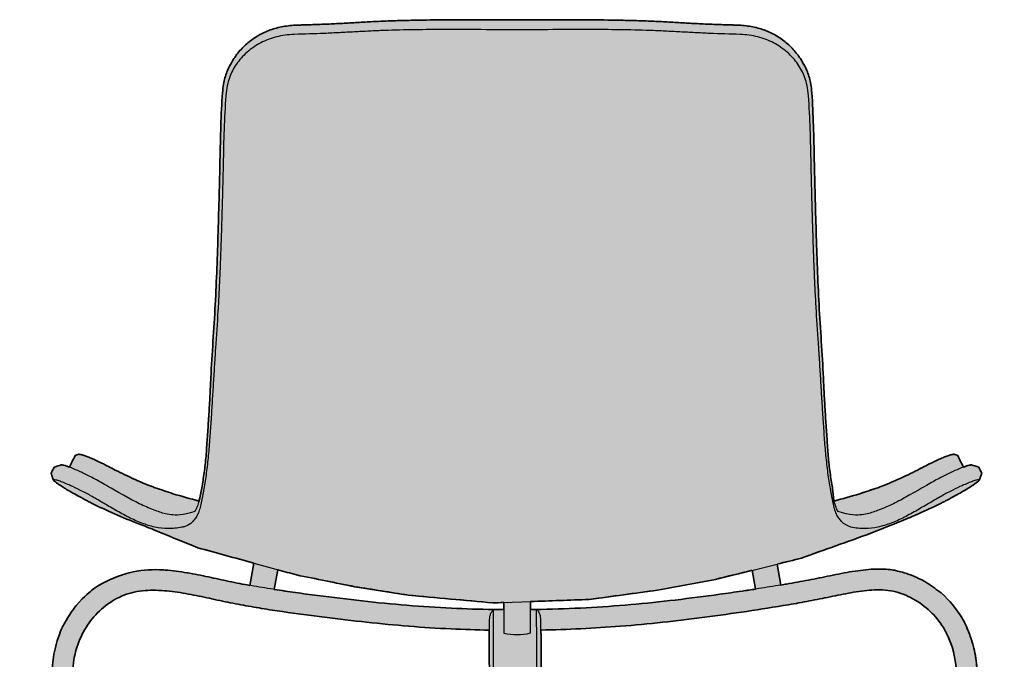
# Model space of a CAD drawing. Header units: millimetres. Extents: x 0 to 1796, y -1115 to 769.
# Drawn here: x 109 to 704, y -731 to -346 of the extents above; entities that cross this region are included whole.
import ezdxf

# ---------------------------------------------------------------- set-up
doc = ezdxf.new("R2010")
doc.units = ezdxf.units.MM
doc.layers.add('Blocks', color=7, linetype='Continuous')
doc.layers.add('Blocks$Fill', color=7, linetype='Continuous', true_color=0xffffff)
doc.layers.add('Blocks$Inner', color=7, linetype='Continuous', lineweight=25, true_color=0x007f00)
doc.layers.add('Blocks$Outline', color=7, linetype='Continuous', lineweight=35, true_color=0xff3f3f)

# ---------------------------------------------------------------- blocks, each defined once
blk = doc.blocks.new('PK8 Dining Chair Back')
at = {"layer": 'Blocks$Fill'}
h = blk.add_hatch(color=256, dxfattribs=at)
h.paths.add_polyline_path([(121.25, 9.6), (121.25, 0), (108.78, 0), (108.78, 9.6), (109.02, 9.6), (128.47, 381.44), (128.62, 383.08), (128.81, 384.71), (129.04, 386.35), (129.31, 387.98), (129.62, 389.62), (129.98, 391.25), (130.38, 392.88), (130.82, 394.51), (131.94, 398.17), (132.52, 399.87), (133.04, 401.28), (133.28, 401.89), (133.51, 402.43), (133.73, 402.93), (133.93, 403.37), (134.13, 403.77), (134.32, 404.14), (136.54, 408.16), (137.66, 410.08), (138.72, 411.77), (139.71, 413.23), (140.6, 414.48), (141.37, 415.5), (142.84, 417.31), (144.68, 419.37), (146.32, 421.12), (147.78, 422.6), (149.07, 423.82), (150.2, 424.84), (151.2, 425.68), (152.07, 426.37), (154.22, 427.98), (155.38, 428.81), (157.82, 430.18), (160.25, 431.45), (161.46, 432.04), (162.66, 432.6), (163.86, 433.13), (165.06, 433.64), (166.25, 434.12), (167.44, 434.58), (168.63, 435.01), (169.81, 435.41), (170.99, 435.79), (172.16, 436.14), (173.33, 436.47), (174.5, 436.78), (175.66, 437.06), (176.82, 437.32), (177.98, 437.55), (179.13, 437.77), (180.27, 437.96), (181.42, 438.13), (182.56, 438.27), (183.69, 438.4), (184.82, 438.5), (185.95, 438.59), (188.19, 438.7), (190.42, 438.73), (192.62, 438.69), (196.05, 438.48), (199.4, 438.18), (202.72, 437.8), (206.02, 437.34), (209.3, 436.82), (215.74, 435.65), (240.93, 430.38), (246.88, 429.27), (249.24, 442.62), (215.68, 451.88), (172.89, 469.11), (165.61, 472.19), (158.74, 475.33), (150.31, 479.46), (143.66, 482.96), (139.64, 485.22), (136.35, 487.16), (133.8, 488.77), (132.73, 489.48), (130.83, 490.8), (130.12, 491.33), (129.82, 491.56), (129.57, 491.77), (129.43, 491.9), (129.3, 492.01), (129.25, 492.06), (129.2, 492.12), (129.15, 492.17), (129.11, 492.21), (129.07, 492.26), (129.05, 492.28), (129.03, 492.3), (129.02, 492.32), (129, 492.34), (128.99, 492.36), (128.98, 492.38), (128.97, 492.4), (128.96, 492.41), (128.95, 492.42), (128.95, 492.43), (128.94, 492.44), (128.94, 492.45), (128.94, 492.45), (128.93, 492.46), (128.93, 492.47), (128.93, 492.48), (128.92, 492.48), (128.92, 492.49), (128.92, 492.5), (128.92, 492.51), (127.56, 496.57), (129.37, 500.17), (129.37, 500.18), (129.37, 500.18), (129.38, 500.18), (129.38, 500.19), (129.38, 500.19), (129.39, 500.2), (129.39, 500.2), (129.39, 500.2), (129.39, 500.21), (129.4, 500.21), (129.4, 500.21), (129.4, 500.21), (129.41, 500.22), (129.41, 500.22), (129.42, 500.22), (129.42, 500.23), (129.42, 500.23), (129.43, 500.23), (129.43, 500.24), (129.44, 500.24), (129.45, 500.25), (129.46, 500.25), (129.47, 500.26), (129.48, 500.26), (129.48, 500.26), (129.49, 500.27), (129.5, 500.27), (129.51, 500.27), (129.52, 500.27), (129.53, 500.28), (129.53, 500.28), (129.54, 500.28), (129.55, 500.28), (129.56, 500.28), (129.57, 500.29), (129.57, 500.29), (129.58, 500.29), (129.59, 500.29), (129.59, 500.29), (129.6, 500.29), (129.61, 500.29), (133.64, 501.61), (133.68, 501.61), (133.73, 501.61), (133.83, 501.61), (133.94, 501.6), (134.05, 501.59), (134.17, 501.58), (134.3, 501.56), (134.43, 501.54), (134.57, 501.51), (134.87, 501.45), (135.2, 501.37), (135.55, 501.27), (135.93, 501.16), (136.51, 500.98), (137.14, 500.76), (138.54, 500.25), (142.01, 507.18), (144.22, 507.93), (144.24, 507.93), (144.26, 507.93), (144.29, 507.94), (144.31, 507.94), (144.34, 507.94), (144.37, 507.94), (144.43, 507.94), (144.49, 507.93), (144.55, 507.93), (144.68, 507.92), (144.83, 507.9), (144.97, 507.88), (145.28, 507.83), (145.44, 507.8), (145.61, 507.76), (145.8, 507.72), (145.99, 507.67), (146.42, 507.55), (146.89, 507.4), (147.93, 507.05), (149.07, 506.63), (150.32, 506.14), (151.68, 505.58), (154.72, 504.25), (158.03, 502.7), (166.14, 498.49), (171.82, 495.65), (184.45, 489.96), (185.37, 489.61), (190.06, 487.89), (200.77, 484.27), (216.37, 479.83), (216.72, 481.27), (217.06, 482.77), (217.87, 486.83), (218.63, 491.17), (219.34, 495.78), (219.96, 500.62), (220.49, 505.64), (222.35, 532.12), (227.87, 641.68), (229.9, 715.14), (230.48, 724.99), (230.76, 727.68), (230.91, 728.87), (231.08, 729.98), (231.27, 731.02), (231.48, 732.02), (231.7, 732.97), (231.95, 733.9), (232.21, 734.82), (232.5, 735.73), (232.81, 736.64), (233.14, 737.53), (233.5, 738.41), (233.87, 739.28), (234.27, 740.13), (234.69, 740.98), (235.22, 741.97), (235.51, 742.48), (235.82, 743.01), (236.52, 744.14), (238.27, 746.77), (238.73, 747.43), (239.21, 748.08), (239.79, 748.82), (240.38, 749.56), (241, 750.28), (241.63, 750.98), (242.28, 751.68), (242.95, 752.36), (243.64, 753.03), (244.34, 753.69), (245.06, 754.33), (245.79, 754.96), (246.54, 755.57), (247.31, 756.17), (248.09, 756.75), (248.87, 757.32), (249.68, 757.87), (250.49, 758.4), (251.31, 758.91), (252.14, 759.4), (252.98, 759.87), (253.84, 760.32), (254.7, 760.76), (255.57, 761.17), (256.45, 761.57), (257.35, 761.95), (258.25, 762.3), (259.17, 762.65), (260.1, 762.97), (261.04, 763.27), (262, 763.56), (262.97, 763.82), (263.95, 764.07), (264.94, 764.3), (265.94, 764.51), (266.94, 764.71), (267.96, 764.88), (268.97, 765.03), (270, 765.16), (271.02, 765.28), (272.06, 765.37), (273.11, 765.45), (275.42, 765.56), (336.84, 768.28), (383.24, 768.72), (406.06, 768.65), (431.66, 768.72), (450.33, 768.71), (478.07, 768.28), (539.48, 765.56), (541.8, 765.45), (542.84, 765.37), (543.88, 765.28), (544.91, 765.16), (545.93, 765.03), (546.95, 764.88), (547.96, 764.71), (548.97, 764.51), (549.97, 764.3), (550.96, 764.07), (551.94, 763.82), (552.91, 763.56), (553.86, 763.27), (554.8, 762.97), (555.73, 762.65), (556.65, 762.3), (557.56, 761.95), (558.45, 761.57), (559.33, 761.17), (560.21, 760.76), (561.07, 760.32), (561.92, 759.87), (562.76, 759.4), (563.6, 758.91), (564.42, 758.4), (565.23, 757.87), (566.03, 757.32), (566.82, 756.75), (567.6, 756.17), (568.36, 755.57), (569.11, 754.96), (569.85, 754.33), (570.57, 753.69), (571.27, 753.03), (571.96, 752.36), (572.63, 751.68), (573.28, 750.98), (573.91, 750.28), (574.52, 749.56), (575.12, 748.82), (575.69, 748.08), (576.17, 747.43), (576.64, 746.77), (577.09, 746.1), (578.38, 744.14), (579.09, 743.01), (579.4, 742.48), (579.69, 741.97), (580.22, 740.98), (580.63, 740.13), (581.03, 739.28), (581.41, 738.41), (581.76, 737.53), (582.09, 736.64), (582.4, 735.73), (582.69, 734.82), (582.96, 733.9), (583.2, 732.97), (583.43, 732.02), (583.63, 731.02), (583.82, 729.98), (583.99, 728.87), (584.15, 727.68), (584.42, 724.99), (585.01, 715.14), (588.78, 597.75), (594, 510.81), (594.41, 505.64), (594.94, 500.62), (595.57, 495.78), (596.94, 486.96), (597.04, 486.03), (597.29, 483.41), (597.5, 481.68), (597.73, 480.15), (597.77, 479.86), (613.27, 484.27), (623.98, 487.89), (628.68, 489.61), (629.6, 489.96), (642.22, 495.65), (647.9, 498.49), (656.01, 502.7), (659.33, 504.25), (662.36, 505.58), (663.72, 506.14), (664.97, 506.63), (666.11, 507.05), (667.15, 507.4), (667.62, 507.55), (668.05, 507.67), (668.25, 507.72), (668.43, 507.76), (668.6, 507.8), (668.77, 507.83), (669.07, 507.88), (669.22, 507.9), (669.36, 507.92), (669.49, 507.93), (669.56, 507.93), (669.62, 507.94), (669.67, 507.94), (669.7, 507.94), (669.73, 507.94), (669.75, 507.94), (669.78, 507.93), (669.8, 507.93), (669.83, 507.93), (672.04, 507.18), (675.5, 500.25), (676.91, 500.76), (677.54, 500.98), (678.12, 501.16), (678.5, 501.27), (678.85, 501.37), (679.17, 501.45), (679.47, 501.51), (679.61, 501.54), (679.74, 501.56), (679.87, 501.58), (679.99, 501.59), (680.1, 501.6), (680.21, 501.61), (680.31, 501.61), (680.36, 501.61), (680.41, 501.61), (684.44, 500.29), (684.44, 500.29), (684.45, 500.29), (684.46, 500.29), (684.46, 500.29), (684.47, 500.29), (684.48, 500.29), (684.48, 500.28), (684.49, 500.28), (684.5, 500.28), (684.51, 500.28), (684.52, 500.28), (684.53, 500.27), (684.53, 500.27), (684.54, 500.27), (684.55, 500.27), (684.56, 500.26), (684.57, 500.26), (684.58, 500.26), (684.58, 500.25), (684.59, 500.25), (684.6, 500.24), (684.61, 500.24), (684.62, 500.23), (684.62, 500.23), (684.62, 500.23), (684.63, 500.22), (684.63, 500.22), (684.63, 500.22), (684.64, 500.21), (684.64, 500.21), (684.64, 500.21), (684.65, 500.21), (684.65, 500.2), (684.65, 500.2), (684.66, 500.2), (684.66, 500.19), (684.66, 500.19), (684.67, 500.18), (684.67, 500.18), (684.67, 500.18), (684.67, 500.17), (686.48, 496.57), (686.32, 496.07), (685.12, 492.51), (685.12, 492.5), (685.12, 492.49), (685.12, 492.48), (685.12, 492.48), (685.11, 492.47), (685.11, 492.46), (685.11, 492.45), (685.1, 492.45), (685.1, 492.44), (685.1, 492.43), (685.09, 492.42), (685.09, 492.41), (685.08, 492.4), (685.07, 492.38), (685.05, 492.36), (685.04, 492.34), (685.03, 492.32), (685.01, 492.3), (684.99, 492.28), (684.98, 492.26), (684.94, 492.21), (684.89, 492.17), (684.85, 492.12), (684.79, 492.06), (684.74, 492.01), (684.61, 491.9), (684.47, 491.77), (684.22, 491.56), (683.92, 491.33), (683.22, 490.8), (681.31, 489.48), (680.24, 488.77), (677.69, 487.16), (674.4, 485.22), (670.38, 482.96), (663.73, 479.46), (655.3, 475.33), (648.43, 472.19), (619.51, 460.38), (578.16, 445.63), (563.69, 442.05), (565.86, 429.48), (588.91, 433.72), (602.15, 436.41), (608.75, 437.58), (611.97, 438.06), (615.17, 438.46), (618.41, 438.78), (620.05, 438.9), (621.7, 438.99), (623.53, 439.04), (625.39, 439.04), (627.34, 439.01), (628.98, 438.94), (630.36, 438.85), (631.52, 438.74), (632.03, 438.68), (632.5, 438.61), (632.93, 438.54), (633.34, 438.47), (634.07, 438.32), (634.73, 438.17), (636.97, 437.63), (638.93, 437.1), (640.69, 436.58), (642.33, 436.03), (642.82, 435.89), (643.3, 435.74), (643.77, 435.58), (644.25, 435.4), (645.16, 435.04), (646.02, 434.66), (648.53, 433.45), (649.03, 433.24), (649.52, 433.02), (650.5, 432.55), (651.45, 432.05), (652.38, 431.54), (653.28, 431), (654.15, 430.46), (654.98, 429.93), (655.76, 429.4), (657.16, 428.41), (658.32, 427.54), (659.71, 426.45), (660.3, 426.04), (660.89, 425.61), (661.46, 425.18), (662.02, 424.73), (662.56, 424.28), (663.09, 423.83), (664.11, 422.91), (665.07, 421.98), (665.96, 421.06), (666.8, 420.17), (667.57, 419.3), (668.27, 418.47), (668.9, 417.7), (671.04, 414.83), (673.29, 411.73), (674.08, 410.56), (674.7, 409.59), (675.18, 408.8), (675.38, 408.45), (675.55, 408.13), (675.84, 407.55), (677.23, 404.58), (678.16, 402.47), (678.94, 400.57), (679.62, 398.78), (680.81, 395.09), (681.13, 394.02), (681.37, 393.17), (681.75, 391.67), (682.09, 390.15), (682.41, 388.63), (682.69, 387.1), (682.93, 385.56), (683.14, 384.01), (683.32, 382.46), (683.47, 380.91), (703.31, 9.6), (703.56, 9.6), (703.56, 0), (691.09, 0), (691.09, 9.6), (690.84, 9.6), (686.95, 83.67), (671.06, 379.91), (670.91, 381.49), (670.72, 383.07), (670.48, 384.64), (670.2, 386.21), (669.88, 387.77), (669.52, 389.32), (669.11, 390.86), (668.65, 392.39), (668.15, 393.9), (667.61, 395.4), (667.03, 396.87), (666.39, 398.33), (665.72, 399.77), (665, 401.18), (664.23, 402.57), (663.42, 403.94), (662.56, 405.28), (661.66, 406.59), (660.72, 407.87), (659.73, 409.12), (658.7, 410.33), (657.64, 411.52), (656.54, 412.66), (655.4, 413.78), (654.22, 414.85), (653.01, 415.89), (651.77, 416.88), (650.5, 417.84), (649.2, 418.76), (647.86, 419.63), (646.5, 420.46), (645.12, 421.24), (643.71, 421.98), (642.27, 422.67), (640.81, 423.31), (639.34, 423.91), (638.59, 424.18), (637.84, 424.45), (637.08, 424.7), (636.32, 424.93), (635.55, 425.15), (634.78, 425.36), (634.01, 425.55), (633.23, 425.72), (632.45, 425.88), (631.67, 426.03), (630.88, 426.16), (630.09, 426.27), (629.3, 426.36), (628.51, 426.45), (627.72, 426.51), (626.92, 426.56), (626.13, 426.6), (625.33, 426.62), (623.74, 426.62), (622.15, 426.58), (620.56, 426.49), (618.97, 426.37), (617.39, 426.22), (614.23, 425.83), (611.08, 425.37), (607.94, 424.85), (570.45, 417.66), (545.32, 413.69), (520.12, 410.18), (494.86, 407.12), (469.52, 404.74), (445.67, 403.23), (421.78, 402.43), (422.56, 0), (419.98, 0), (391.48, 0), (391.48, 9.6), (390.7, 402.42), (367.8, 403.14), (342.41, 404.76), (317.08, 407.18), (291.8, 410.14), (266.58, 413.51), (254.02, 415.44), (241.46, 417.63), (209.94, 424.09), (206.73, 424.65), (203.51, 425.15), (200.27, 425.58), (197.03, 425.93), (193.77, 426.18), (192.15, 426.27), (190.52, 426.32), (188.89, 426.34), (187.26, 426.32), (185.63, 426.27), (184, 426.17), (182.38, 426.03), (180.76, 425.83), (179.95, 425.71), (179.15, 425.58), (178.35, 425.43), (177.55, 425.27), (176.75, 425.09), (175.96, 424.9), (175.18, 424.69), (174.4, 424.46), (173.62, 424.22), (172.85, 423.96), (172.09, 423.69), (171.33, 423.4), (170.58, 423.09), (169.84, 422.77), (169.1, 422.44), (168.37, 422.09), (167.65, 421.72), (166.94, 421.34), (165.54, 420.55), (164.17, 419.72), (162.83, 418.84), (161.52, 417.92), (160.25, 416.96), (159, 415.96), (157.8, 414.92), (156.63, 413.84), (155.49, 412.73), (154.39, 411.59), (153.32, 410.41), (152.3, 409.2), (151.31, 407.96), (150.36, 406.69), (149.45, 405.39), (148.58, 404.06), (147.76, 402.7), (146.98, 401.32), (146.24, 399.9), (145.54, 398.43), (144.87, 396.91), (144.23, 395.33), (143.62, 393.68), (143.04, 391.95), (142.48, 390.12), (142.22, 389.22), (141.97, 388.25), (141.85, 387.72), (141.73, 387.16), (141.61, 386.57), (141.5, 385.92), (141.29, 384.48), (141.09, 382.79), (140.92, 380.81), (121.5, 9.6)], flags=0)
h.paths.add_polyline_path([(419.19, 414.81), (421.92, 414.86), (448.82, 415.83), (475.68, 417.71), (502.44, 420.48), (550.61, 427.04), (548.65, 438.33), (526.49, 432.85), (491.77, 426.4), (450.78, 420.81), (415.39, 419.56), (415.39, 414.82), (419.17, 414.83)], flags=0)
h.paths.add_polyline_path([(399.51, 419), (392.93, 418.77), (341.92, 423.41), (310.01, 428.49), (274.92, 435.54), (263.64, 438.65), (261.46, 426.84), (287.64, 423.2), (314.41, 419.97), (341.23, 417.33), (354.64, 416.33), (368.06, 415.57), (393.24, 414.78), (399.51, 414.8)], flags=0)
at = {"layer": 'Blocks$Inner'}
for p, q in [((133.64, 501.61), (129.61, 500.29)), ((684.44, 500.29), (680.41, 501.61)), ((399.51, 419), (399.51, 400.66)), ((415.39, 400.69), (415.39, 419.56)), ((393.24, 414.78), (399.51, 414.8))]:
    blk.add_line(p, q, dxfattribs=at)
for points in [[(144.22, 507.93), (142.01, 507.18), (138.54, 500.25)], [(669.83, 507.93), (672.04, 507.18), (675.5, 500.25)], [(129.37, 500.17), (127.56, 496.57), (127.73, 496.07), (127.86, 495.67), (128, 495.27), (128.93, 492.48)], [(216.37, 479.83), (200.77, 484.27), (190.06, 487.89), (187.57, 488.79), (185.37, 489.61), (184.45, 489.96), (171.82, 495.65), (166.14, 498.49), (158.03, 502.7)], [(597.67, 479.83), (613.27, 484.27), (623.98, 487.89), (626.47, 488.79), (628.68, 489.61), (629.6, 489.96), (642.22, 495.65), (647.9, 498.49), (656.01, 502.7)], [(685.12, 492.48), (686.05, 495.27), (686.18, 495.67), (686.32, 496.07), (686.48, 496.57), (684.67, 500.17)], [(215.68, 451.88), (274.92, 435.54), (310.01, 428.49), (341.92, 423.41), (392.93, 418.77), (450.78, 420.81), (491.77, 426.4), (526.49, 432.85), (578.16, 445.63), (619.51, 460.38)], [(249.24, 442.62), (246.88, 429.27)], [(565.86, 429.48), (563.69, 442.05)], [(261.46, 426.84), (263.64, 438.65)], [(548.65, 438.33), (550.61, 427.04)], [(419.17, 414.83), (415.39, 414.82)], [(390.68, 408.61), (390.73, 391.44), (390.74, 388.1), (390.75, 382.58), (390.77, 374.99), (390.79, 365.53), (390.81, 354.18), (391.48, 9.6), (391.48, 0), (422.56, 0), (422.56, 9.6), (421.89, 354.16), (421.87, 365.52), (421.85, 374.99), (421.83, 382.6), (421.82, 388.14), (421.81, 391.5), (421.76, 408.63)]]:
    blk.add_lwpolyline(points, dxfattribs=at)
blk.add_arc((407.4, 433.89), 34.15, 256.63922, 283.54382, dxfattribs=at)
for points, knots in [([(383.24, 768.72), (376.99, 768.74), (364.57, 768.74), (349.1, 768.59), (336.83, 768.3), (327.68, 767.98), (318.45, 767.55), (309.29, 766.98), (301.72, 766.56), (295.7, 766.27), (291.31, 766.08), (287, 765.92), (283.35, 765.8), (280.5, 765.71), (278.03, 765.64), (275.37, 765.57), (273.8, 765.5), (273.11, 765.45)], [8.539063, 8.539063, 8.539063, 8.539063, 8.705729, 8.872396, 8.955729, 9.039063, 9.122396, 9.205729, 9.289063, 9.330729, 9.372396, 9.414063, 9.455729, 9.476563, 9.497396, 9.518229, 9.539063, 9.539063, 9.539063, 9.539063]), ([(407.45, 768.65), (406.99, 768.65), (398.92, 768.66), (390.84, 768.69), (383.24, 768.72)], [8.4064569, 8.4064569, 8.4064569, 8.4064569, 8.4140626, 8.5390626, 8.5390626, 8.5390626, 8.5390626]), ([(431.66, 768.72), (424.07, 768.69), (415.99, 768.66), (407.92, 768.65), (407.45, 768.65)], [8.2738511, 8.2738511, 8.2738511, 8.2738511, 8.3988511, 8.4064569, 8.4064569, 8.4064569, 8.4064569]), ([(541.8, 765.45), (541.1, 765.5), (539.53, 765.57), (536.88, 765.64), (534.4, 765.71), (531.56, 765.8), (527.91, 765.92), (523.59, 766.08), (519.2, 766.27), (513.19, 766.56), (505.61, 766.98), (496.46, 767.55), (487.23, 767.98), (478.08, 768.3), (465.81, 768.59), (450.34, 768.74), (437.91, 768.74), (431.66, 768.72)], [7.273851, 7.273851, 7.273851, 7.273851, 7.294684, 7.315518, 7.336351, 7.357184, 7.398851, 7.440518, 7.482184, 7.523851, 7.607184, 7.690518, 7.773851, 7.857184, 7.940518, 8.107184, 8.273851, 8.273851, 8.273851, 8.273851]), ([(273.11, 765.45), (271.7, 765.36), (268.96, 765.08), (264.91, 764.35), (261.01, 763.32), (256.09, 761.55), (250.38, 758.6), (244.16, 753.83), (239.97, 749.26), (237.95, 746.33), (237.38, 745.43)], [9.5390626, 9.5390626, 9.5390626, 9.5390626, 9.6015626, 9.6640626, 9.7265626, 9.7890626, 9.9140626, 10.0390626, 10.1640626, 10.2182267, 10.2182267, 10.2182267, 10.2182267]), ([(382.85, 762.85), (370.49, 762.91), (352.05, 762.94), (330.74, 762.49), (318.69, 761.93), (309.68, 761.47), (300.7, 761.01), (288.72, 760.41), (279.66, 760.14), (273.6, 759.99)], [35.526507, 35.526507, 35.526507, 35.526507, 35.859841, 36.026507, 36.109841, 36.193174, 36.276507, 36.359841, 36.526507, 36.526507, 36.526507, 36.526507]), ([(541.3, 759.99), (535.25, 760.14), (526.19, 760.41), (514.2, 761.01), (505.22, 761.47), (496.21, 761.93), (484.16, 762.49), (462.85, 762.94), (444.42, 762.91), (432.05, 762.85)], [34.255533, 34.255533, 34.255533, 34.255533, 34.4222, 34.505533, 34.588867, 34.6722, 34.755533, 34.9222, 35.255533, 35.255533, 35.255533, 35.255533]), ([(577.53, 745.43), (576.95, 746.33), (574.93, 749.26), (570.74, 753.83), (564.52, 758.6), (558.81, 761.55), (553.9, 763.32), (549.99, 764.35), (545.94, 765.08), (543.2, 765.36), (541.8, 765.45)], [6.594687, 6.594687, 6.594687, 6.594687, 6.6488511, 6.7738511, 6.8988511, 7.0238511, 7.0863511, 7.1488511, 7.2113511, 7.2738511, 7.2738511, 7.2738511, 7.2738511]), ([(273.6, 759.99), (269.79, 759.82), (264.42, 759.06), (257.93, 757.01), (253.43, 755.01), (249.18, 752.44), (245.21, 749.33), (241.67, 745.86), (238.72, 742.16), (236.39, 738.24), (233.95, 732.56), (232.91, 727.79), (232.47, 723.15)], [36.526507, 36.526507, 36.526507, 36.526507, 36.693174, 36.776507, 36.859841, 36.943174, 37.026507, 37.109841, 37.193174, 37.276507, 37.359841, 37.526507, 37.526507, 37.526507, 37.526507]), ([(582.44, 723.15), (581.99, 727.79), (580.96, 732.56), (578.51, 738.24), (576.18, 742.16), (573.24, 745.86), (569.7, 749.33), (565.72, 752.44), (561.48, 755.01), (556.98, 757.01), (550.49, 759.06), (545.11, 759.82), (541.3, 759.99)], [33.255533, 33.255533, 33.255533, 33.255533, 33.4222, 33.505533, 33.588867, 33.6722, 33.755533, 33.838867, 33.9222, 34.005533, 34.088867, 34.255533, 34.255533, 34.255533, 34.255533]), ([(237.38, 745.43), (236.12, 743.58), (234.09, 740.15), (231.71, 734), (230.82, 728.88), (230.48, 724.99)], [10.2182267, 10.2182267, 10.2182267, 10.2182267, 10.2922412, 10.4172412, 10.5422412, 10.5422412, 10.5422412, 10.5422412]), ([(584.42, 724.99), (584.09, 728.88), (583.2, 734), (580.81, 740.15), (578.78, 743.58), (577.53, 745.43)], [6.2706725, 6.2706725, 6.2706725, 6.2706725, 6.3956725, 6.5206725, 6.594687, 6.594687, 6.594687, 6.594687]), ([(232.47, 723.15), (232.03, 716.38), (231.3, 703.06), (230.99, 685.63), (230.65, 671.54), (230.39, 660.76), (230.08, 649.87), (229.73, 638.74), (229.36, 627.59), (228.92, 616.41), (228.39, 605.18), (227.59, 590.23), (226.48, 575.3), (225.69, 562.35), (225.24, 555.01), (224.9, 549.46), (224.56, 543.94), (224.24, 538.49), (223.9, 533.04), (223.53, 527.52), (223.16, 522.02), (222.65, 514.81), (221.9, 505.83), (220.85, 497.08), (219.91, 490.64), (219.25, 486.89), (218.72, 484.01), (218.2, 481.17), (217.54, 477.82), (216.76, 474.87), (216.02, 472.81), (215.39, 471.45), (214.69, 470.23), (213.7, 468.76), (211.78, 466.59), (209.83, 465.35), (208.4, 464.76)], [37.526507, 37.526507, 37.526507, 37.526507, 37.60343, 37.680353, 37.718815, 37.757277, 37.795738, 37.8342, 37.872661, 37.911123, 37.949584, 37.988046, 38.064969, 38.10343, 38.122661, 38.141892, 38.161123, 38.180353, 38.199584, 38.218815, 38.238046, 38.257277, 38.295738, 38.3342, 38.35343, 38.372661, 38.382277, 38.391892, 38.411123, 38.430353, 38.439969, 38.449584, 38.4592, 38.468815, 38.488046, 38.526507, 38.526507, 38.526507, 38.526507]), ([(230.48, 724.99), (230.02, 718.47), (229.4, 705.26), (229, 684.65), (228.52, 663.37), (227.89, 641.74), (227.16, 619.73), (226.21, 597.74), (224.76, 575.77), (223.65, 557.49), (222.99, 542.94), (222.36, 532.1), (221.75, 523.15), (221.25, 516.06), (220.92, 510.8), (220.51, 505.62), (219.8, 498.91), (218.9, 492.57), (217.88, 486.79), (217.06, 482.71), (216.22, 479.02), (215.47, 476.89), (215.05, 475.93)], [10.5422412, 10.5422412, 10.5422412, 10.5422412, 10.6191643, 10.6960874, 10.7730105, 10.8499335, 10.9268566, 11.0037797, 11.0807028, 11.1576258, 11.1960874, 11.2345489, 11.2730105, 11.2922412, 11.311472, 11.3307028, 11.3499335, 11.3883951, 11.4076258, 11.4268566, 11.4460874, 11.4653182, 11.4653182, 11.4653182, 11.4653182]), ([(607.87, 464.17), (605.07, 465.35), (603.12, 466.59), (601.21, 468.76), (600.21, 470.23), (599.52, 471.45), (598.88, 472.81), (598.15, 474.87), (597.37, 477.82), (596.7, 481.17), (596.18, 484.01), (595.65, 486.89), (595, 490.64), (594.05, 497.08), (593.01, 505.83), (592.25, 514.81), (591.75, 522.02), (591.37, 527.52), (591, 533.04), (590.67, 538.49), (590.34, 543.94), (590.01, 549.46), (589.66, 555.01), (589.22, 562.35), (588.43, 575.3), (587.32, 590.23), (586.52, 605.18), (585.98, 616.41), (585.55, 627.59), (585.18, 638.74), (584.82, 649.87), (584.51, 660.76), (584.26, 671.54), (583.92, 685.63), (583.6, 703.06), (582.87, 716.38), (582.44, 723.15)], [32.255533, 32.255533, 32.255533, 32.255533, 32.293995, 32.313226, 32.322841, 32.332456, 32.342072, 32.351687, 32.370918, 32.390149, 32.399764, 32.409379, 32.42861, 32.447841, 32.486303, 32.524764, 32.543995, 32.563226, 32.582456, 32.601687, 32.620918, 32.640149, 32.659379, 32.67861, 32.717072, 32.793995, 32.832456, 32.870918, 32.909379, 32.947841, 32.986303, 33.024764, 33.063226, 33.101687, 33.17861, 33.255533, 33.255533, 33.255533, 33.255533]), ([(599, 475.93), (598.01, 478.65), (597.74, 479.84), (597.25, 483.46), (597.03, 486.79), (596.01, 492.57), (595.1, 498.91), (594.39, 505.62), (593.99, 510.8), (593.65, 516.06), (593.15, 523.15), (592.54, 532.1), (591.92, 542.94), (591.26, 557.49), (590.15, 575.77), (588.69, 597.74), (587.74, 619.73), (587.01, 641.74), (586.38, 663.37), (585.91, 684.65), (585.5, 705.26), (584.88, 718.47), (584.42, 724.99)], [5.3475955, 5.3475955, 5.3475955, 5.3475955, 5.3668263, 5.3860571, 5.4052879, 5.4245186, 5.4629802, 5.4822109, 5.5014417, 5.5206725, 5.5399032, 5.5783648, 5.6168263, 5.6552879, 5.7322109, 5.809134, 5.8860571, 5.9629802, 6.0399032, 6.1168263, 6.1937494, 6.2706725, 6.2706725, 6.2706725, 6.2706725]), ([(158.03, 502.7), (156.87, 503.26), (154.63, 504.31), (151.61, 505.63), (149.43, 506.5), (147.92, 507.06), (146.87, 507.41), (146.12, 507.64), (145.6, 507.77), (145.27, 507.83), (144.97, 507.88), (144.58, 507.93), (144.34, 507.95), (144.22, 507.93)], [8, 8, 8, 8, 8.0212018, 8.0429409, 8.0646801, 8.0755496, 8.0864192, 8.0972888, 8.1027235, 8.1081583, 8.1135931, 8.1190279, 8.1298975, 8.1298975, 8.1298975, 8.1298975]), ([(656.01, 502.7), (657.17, 503.26), (659.41, 504.31), (662.43, 505.63), (664.61, 506.5), (666.13, 507.06), (667.18, 507.41), (667.93, 507.64), (668.44, 507.77), (668.77, 507.83), (669.07, 507.88), (669.46, 507.93), (669.71, 507.95), (669.83, 507.93)], [8, 8, 8, 8, 8.0212018, 8.0429409, 8.0646801, 8.0755496, 8.0864192, 8.0972888, 8.1027235, 8.1081583, 8.1135931, 8.1190279, 8.1298975, 8.1298975, 8.1298975, 8.1298975]), ([(148.32, 484.74), (146.98, 485.45), (143.87, 487.04), (139.7, 489.01), (136.36, 490.44), (134.31, 491.24), (132.91, 491.77), (131.67, 492.19), (130.33, 492.57), (129.62, 492.69), (129.27, 492.69)], [41.6166479, 41.6166479, 41.6166479, 41.6166479, 41.7187869, 41.9187869, 42.0687869, 42.1437869, 42.2187869, 42.2937869, 42.3687869, 42.5187869, 42.5187869, 42.5187869, 42.5187869]), ([(684.77, 492.69), (684.43, 492.69), (683.71, 492.57), (682.37, 492.19), (681.14, 491.77), (679.73, 491.24), (677.69, 490.44), (674.35, 489.01), (670.17, 487.04), (667.06, 485.45), (665.72, 484.74)], [30.2632537, 30.2632537, 30.2632537, 30.2632537, 30.4132537, 30.4882537, 30.5632537, 30.6382537, 30.7132537, 30.8632537, 31.0632537, 31.1653927, 31.1653927, 31.1653927, 31.1653927]), ([(213.88, 473.65), (206.44, 471.1), (197.9, 471.56), (192.48, 473.26), (183.76, 476.63), (177.92, 479.58), (174.96, 481.17), (174.86, 481.22)], [11.5606154, 11.5606154, 11.5606154, 11.5606154, 11.6384439, 11.729353, 11.8202621, 11.9111711, 11.9143972, 11.9143972, 11.9143972, 11.9143972]), ([(639.18, 481.22), (639.08, 481.17), (636.12, 479.58), (630.28, 476.63), (621.57, 473.26), (616.14, 471.56), (607.6, 471.1), (600.16, 473.65)], [4.8985165, 4.8985165, 4.8985165, 4.8985165, 4.9017426, 4.9926516, 5.0835607, 5.1744698, 5.2522983, 5.2522983, 5.2522983, 5.2522983]), ([(393.24, 414.78), (384.83, 414.93), (367.46, 415.44), (341.24, 417.17), (314.39, 419.88), (292.11, 422.59), (274.24, 424.94), (263.18, 426.55), (254.26, 427.99), (247.53, 429.14), (240.89, 430.37), (234.48, 431.65), (228.29, 432.99), (219.99, 434.8), (211.52, 436.53), (202.73, 437.85), (197.2, 438.42), (193.78, 438.63), (192.62, 438.69)], [0.5245474, 0.5245474, 0.5245474, 0.5245474, 0.5652174, 0.6086957, 0.6521739, 0.6956522, 0.7173913, 0.7391304, 0.75, 0.7608696, 0.7717391, 0.7826087, 0.7934783, 0.8043478, 0.826087, 0.8369565, 0.8478261, 0.8532609, 0.8532609, 0.8532609, 0.8532609]), ([(625.39, 439.04), (624.15, 439.06), (620.67, 439), (615.15, 438.52), (608.8, 437.62), (602.16, 436.44), (595.47, 435.08), (588.9, 433.71), (582.39, 432.43), (575.86, 431.21), (567, 429.65), (555.84, 427.82), (542.54, 425.82), (524.67, 423.29), (502.45, 420.37), (475.7, 417.56), (448.83, 415.68), (429.98, 415), (420.09, 414.83), (419.17, 414.81)], [1.0765865, 1.0765865, 1.0765865, 1.0765865, 1.0825301, 1.0933996, 1.1042692, 1.1151388, 1.1260083, 1.1368779, 1.1477474, 1.158617, 1.1694866, 1.1912257, 1.2129648, 1.234704, 1.2781822, 1.3216605, 1.3651388, 1.408617, 1.4130483, 1.4130483, 1.4130483, 1.4130483]), ([(642.33, 436.03), (640.18, 436.79), (636.74, 437.77), (631.01, 439), (625.39, 439.04)], [1.05988755, 1.05988755, 1.05988755, 1.05988755, 1.07075712, 1.07658646, 1.07658646, 1.07658646, 1.07658646]), ([(155.38, 428.81), (154.63, 428.28), (152.58, 426.79), (148.02, 423.26), (142.84, 417.31)], [0.86092859, 0.86092859, 0.86092859, 0.86092859, 0.86494815, 0.87212456, 0.87212456, 0.87212456, 0.87212456]), ([(140.77, 378.5), (141.13, 385.16), (143.15, 393.24), (147.29, 402.99), (155.11, 413.1), (163.52, 419.7), (171.25, 423.57), (177.51, 425.43), (184, 426.3), (192.69, 426.44), (203.54, 425.33), (216.35, 422.92), (228.9, 420.09), (241.47, 417.57), (254.01, 415.4), (270.76, 412.84), (291.8, 410.1), (317.06, 407.09), (342.4, 404.62), (366.95, 403.05), (383.06, 402.55), (390.7, 402.42)], [35.7949749, 35.7949749, 35.7949749, 35.7949749, 35.8052782, 35.8270173, 35.8487565, 35.8704956, 35.8813652, 35.8922347, 35.9031043, 35.9139739, 35.935713, 35.9574521, 35.9791913, 36.0009304, 36.0226695, 36.0444086, 36.0878869, 36.1313652, 36.1748434, 36.2183217, 36.2574598, 36.2574598, 36.2574598, 36.2574598]), ([(421.78, 402.43), (437.71, 402.73), (462.11, 403.9), (494.87, 407), (520.13, 410.12), (545.33, 413.62), (566.28, 416.88), (582.98, 419.86), (595.46, 422.36), (605.84, 424.55), (614.22, 425.88), (620.55, 426.59), (626.93, 426.72), (633.27, 425.89), (639.39, 424.05), (647.12, 420.47), (655.77, 414.18), (666.61, 400.91), (670.38, 388.36), (671.06, 379.91)], [0.5270258, 0.5270258, 0.5270258, 0.5270258, 0.6086957, 0.6521739, 0.6956522, 0.7391304, 0.7826087, 0.8043478, 0.826087, 0.8478261, 0.8586957, 0.8695652, 0.8804348, 0.8913043, 0.9021739, 0.9130435, 0.9347826, 0.9565217, 1, 1, 1, 1]), ([(393.23, 414.77), (392.78, 414.32), (391.96, 413.29), (391.16, 411.63), (390.87, 410.48), (390.68, 408.61)], [0.0011329, 0.0011329, 0.0011329, 0.0011329, 0.1428571, 0.2857143, 0.3999538, 0.3999538, 0.3999538, 0.3999538]), ([(394.06, 9.6), (394.03, 24.23), (393.97, 53.49), (393.88, 97.29), (393.8, 141.21), (393.73, 177.66), (393.67, 206.94), (393.63, 228.92), (393.59, 247.19), (393.57, 261.81), (393.54, 276.37), (393.51, 291.19), (393.48, 305.83), (393.46, 316.5), (393.44, 325.09), (393.43, 331.86), (393.42, 336.03), (393.42, 339.36), (393.41, 342.64), (393.4, 346.3), (393.39, 350.34), (393.39, 354.38), (393.38, 359.28), (393.37, 364.65), (393.35, 371.26), (393.34, 378.77), (393.32, 385.14), (393.31, 389.48), (393.31, 392.4), (393.3, 394.51), (393.3, 395.91), (393.3, 397.11), (393.29, 398.11), (393.29, 398.81), (393.29, 399.25), (393.29, 399.64), (393.29, 399.95), (393.28, 400.28), (393.28, 400.55), (393.28, 400.69), (393.28, 400.72), (393.27, 400.75), (393.27, 400.88), (393.27, 401.22), (393.26, 401.9), (393.26, 402.84), (393.25, 404.15), (393.25, 406.15), (393.25, 409.82), (393.24, 413.03), (393.24, 414.78)], [9.6, 9.6, 9.6, 9.6, 9.6625, 9.725, 9.7875, 9.85, 9.88125, 9.9125, 9.94375, 9.959375, 9.975, 10.00625, 10.021875, 10.0375, 10.053125, 10.0609375, 10.06875, 10.0726562, 10.0765625, 10.084375, 10.0882812, 10.0921875, 10.1, 10.1078125, 10.115625, 10.13125, 10.146875, 10.1546875, 10.1625, 10.1703125, 10.1742187, 10.178125, 10.1859375, 10.19375, 10.2015625, 10.209375, 10.2171875, 10.225, 10.240625, 10.25625, 10.271875, 10.2875, 10.303125, 10.31875, 10.35, 10.38125, 10.4125, 10.475, 10.5375, 10.6, 10.6, 10.6, 10.6]), ([(419.98, 9.6), (419.95, 24.23), (419.89, 53.49), (419.81, 97.29), (419.72, 141.2), (419.65, 177.65), (419.6, 206.94), (419.56, 228.92), (419.52, 247.19), (419.49, 261.81), (419.46, 276.37), (419.44, 291.19), (419.41, 305.83), (419.39, 316.49), (419.37, 325.08), (419.36, 331.85), (419.35, 336.03), (419.34, 339.35), (419.34, 342.64), (419.33, 346.3), (419.32, 350.33), (419.31, 354.37), (419.3, 359.27), (419.29, 364.65), (419.28, 371.26), (419.26, 378.78), (419.25, 385.16), (419.24, 389.5), (419.23, 392.43), (419.23, 394.53), (419.23, 395.94), (419.22, 397.14), (419.22, 398.15), (419.22, 398.85), (419.22, 399.3), (419.21, 399.69), (419.21, 400), (419.21, 400.33), (419.21, 400.6), (419.21, 400.74), (419.2, 400.78), (419.2, 400.8), (419.2, 400.93), (419.2, 401.27), (419.19, 401.95), (419.19, 402.89), (419.18, 404.2), (419.18, 406.19), (419.17, 409.87), (419.17, 413.07), (419.17, 414.83)], [0, 0, 0, 0, 0.0625, 0.125, 0.1875, 0.25, 0.28125, 0.3125, 0.34375, 0.359375, 0.375, 0.40625, 0.421875, 0.4375, 0.453125, 0.460938, 0.46875, 0.472656, 0.476562, 0.484375, 0.488281, 0.492188, 0.5, 0.507812, 0.515625, 0.53125, 0.546875, 0.554688, 0.5625, 0.570312, 0.574219, 0.578125, 0.585938, 0.59375, 0.601562, 0.609375, 0.617188, 0.625, 0.640625, 0.65625, 0.671875, 0.6875, 0.703125, 0.71875, 0.75, 0.78125, 0.8125, 0.875, 0.9375, 1, 1, 1, 1]), ([(679.62, 398.78), (678.76, 401.15), (677.39, 404.37), (674.71, 409.91), (671.04, 414.83)], [1.02717391, 1.02717391, 1.02717391, 1.02717391, 1.03940623, 1.04406051, 1.04406051, 1.04406051, 1.04406051]), ([(136.54, 408.16), (136.07, 407.33), (135.09, 405.47), (133.08, 402.06), (131.31, 396.13)], [0.876717071, 0.876717071, 0.876717071, 0.876717071, 0.881191963, 0.886626745, 0.886626745, 0.886626745, 0.886626745]), ([(683.54, 379.93), (683.24, 384.42), (682.33, 389.96), (680.77, 395.33), (679.62, 398.78)], [1, 1, 1, 1, 1.02173913, 1.02717391, 1.02717391, 1.02717391, 1.02717391]), ([(131.31, 396.13), (130.97, 395.05), (129.41, 389.63), (128.6, 384.16), (128.37, 379.81)], [0.88662675, 0.88662675, 0.88662675, 0.88662675, 0.89206153, 0.91380066, 0.91380066, 0.91380066, 0.91380066])]:
    blk.add_open_spline(points, degree=3, knots=knots, dxfattribs=at)
for points in [[(407.45, 762.76), (399.25, 762.77), (391.05, 762.81), (382.85, 762.85)], [(432.05, 762.85), (423.85, 762.81), (415.65, 762.77), (407.45, 762.76)], [(129.61, 500.29), (129.54, 500.29), (129.42, 500.26), (129.37, 500.17)], [(174.86, 481.22), (163.95, 487.4), (158.6, 490.54), (151.17, 494.59), (144.84, 497.63), (139.65, 499.86), (135.63, 501.33), (134.13, 501.62), (133.64, 501.61)], [(680.41, 501.61), (679.92, 501.62), (678.41, 501.33), (674.39, 499.86), (669.2, 497.63), (662.87, 494.59), (655.45, 490.54), (650.09, 487.4), (639.18, 481.22)], [(684.67, 500.17), (684.62, 500.26), (684.5, 500.29), (684.44, 500.29)], [(129.03, 492.66), (128.77, 492.59), (129.13, 492.01), (131.25, 490.48), (132.73, 489.48)], [(129.27, 492.69), (129.22, 492.69), (129.13, 492.68), (129.06, 492.67), (129.03, 492.66)], [(132.73, 489.48), (132.9, 489.37), (133.24, 489.14), (133.61, 488.89), (133.8, 488.77)], [(133.8, 488.77), (135.25, 487.82), (139.16, 485.42), (145, 482.2), (148.41, 480.43)], [(665.64, 480.43), (669.04, 482.2), (674.88, 485.42), (678.79, 487.82), (680.24, 488.77)], [(680.24, 488.77), (680.43, 488.89), (680.8, 489.14), (681.15, 489.37), (681.31, 489.48)], [(681.31, 489.48), (682.79, 490.48), (684.91, 492.01), (685.27, 492.59), (685.01, 492.66)], [(685.01, 492.66), (684.98, 492.67), (684.91, 492.68), (684.82, 492.69), (684.77, 492.69)], [(151.31, 483.11), (150.29, 483.68), (149.29, 484.22), (148.32, 484.74)], [(206.17, 464.17), (203.34, 463.54), (197.78, 463.1), (189.88, 464.01), (182.02, 466.43), (174.02, 470.09), (166.18, 474.4), (158.47, 478.97), (153.66, 481.8), (151.31, 483.11)], [(662.73, 483.11), (660.38, 481.8), (655.57, 478.97), (647.86, 474.4), (640.03, 470.09), (632.03, 466.43), (624.16, 464.01), (616.26, 463.1), (610.7, 463.54), (607.87, 464.17)], [(665.72, 484.74), (664.75, 484.22), (663.76, 483.68), (662.73, 483.11)], [(148.41, 480.43), (149.03, 480.11), (150.3, 479.46), (151.62, 478.8), (152.29, 478.46)], [(152.29, 478.46), (156.45, 476.38), (165.34, 472.16), (175.32, 468.07), (180.57, 466.11)], [(215.05, 475.93), (214.67, 475.05), (214.28, 474.3), (213.88, 473.65)], [(600.16, 473.65), (599.76, 474.3), (599.37, 475.05), (599, 475.93)], [(619.51, 460.38), (638.72, 468.07), (648.7, 472.16), (657.59, 476.38), (661.75, 478.46)], [(661.75, 478.46), (662.43, 478.8), (663.75, 479.46), (665.01, 480.11), (665.64, 480.43)], [(180.57, 466.11), (180.84, 466), (181.39, 465.8), (192.51, 461.3), (215.68, 451.88)], [(206.68, 464.28), (206.59, 464.26), (206.42, 464.23), (206.25, 464.19), (206.17, 464.17)], [(208.4, 464.76), (208.12, 464.67), (207.55, 464.49), (206.97, 464.35), (206.68, 464.28)], [(192.62, 438.69), (180.89, 439.11), (168.44, 436.47), (155.38, 428.81)], [(648.53, 433.45), (647.54, 433.93), (644.9, 435.33), (642.33, 436.03)], [(659.71, 426.45), (658.79, 427.18), (653.82, 431.26), (648.53, 433.45)], [(671.04, 414.83), (670.47, 415.61), (666.13, 422.09), (659.71, 426.45)], [(142.84, 417.31), (142.21, 416.54), (139.59, 413.58), (136.54, 408.16)], [(421.76, 408.63), (421.63, 410.27), (421.33, 411.56), (420.47, 413.33), (419.63, 414.37), (419.17, 414.83)]]:
    blk.add_open_spline(points, degree=3, dxfattribs=at)
at = {"layer": 'Blocks$Outline'}
for points in [[(246.88, 429.27), (249.24, 442.62)], [(563.69, 442.05), (565.86, 429.48)], [(263.64, 438.65), (261.46, 426.84)], [(550.61, 427.04), (548.65, 438.33)]]:
    blk.add_lwpolyline(points, dxfattribs=at)
for points, knots in [([(216.37, 479.83), (216.61, 480.76), (217.12, 482.99), (217.88, 486.79), (218.9, 492.57), (219.8, 498.91), (220.51, 505.62), (220.92, 510.8), (221.25, 516.06), (221.75, 523.15), (222.36, 532.1), (222.99, 542.94), (223.65, 557.49), (224.76, 575.77), (226.21, 597.74), (227.16, 619.73), (227.89, 641.74), (228.52, 663.37), (229, 684.65), (229.4, 705.26), (230.02, 718.47), (230.48, 724.99), (230.82, 728.88), (231.71, 734), (234.09, 740.15), (236.12, 743.58), (237.38, 745.43), (237.95, 746.33), (239.97, 749.26), (244.16, 753.83), (250.38, 758.6), (256.09, 761.55), (261.01, 763.32), (264.91, 764.35), (268.96, 765.08), (271.7, 765.36), (273.11, 765.45), (273.8, 765.5), (275.37, 765.57), (278.03, 765.64), (280.5, 765.71), (283.35, 765.8), (287, 765.92), (291.31, 766.08), (295.7, 766.27), (301.72, 766.56), (309.29, 766.98), (318.45, 767.55), (327.68, 767.98), (336.83, 768.3), (349.1, 768.59), (364.57, 768.74), (376.99, 768.74), (383.24, 768.72), (390.84, 768.69), (398.92, 768.66), (406.99, 768.65), (407.45, 768.65), (407.92, 768.65), (415.99, 768.66), (424.07, 768.69), (431.66, 768.72), (437.91, 768.74), (450.34, 768.74), (465.81, 768.59), (478.08, 768.3), (487.23, 767.98), (496.46, 767.55), (505.61, 766.98), (513.19, 766.56), (519.2, 766.27), (523.59, 766.08), (527.91, 765.92), (531.56, 765.8), (534.4, 765.71), (536.88, 765.64), (539.53, 765.57), (541.1, 765.5), (541.8, 765.45), (543.2, 765.36), (545.94, 765.08), (549.99, 764.35), (553.9, 763.32), (558.81, 761.55), (564.52, 758.6), (570.74, 753.83), (574.93, 749.26), (576.95, 746.33), (577.53, 745.43), (578.78, 743.58), (580.81, 740.15), (583.2, 734), (584.09, 728.88), (584.42, 724.99), (584.88, 718.47), (585.5, 705.26), (585.91, 684.65), (586.38, 663.37), (587.01, 641.74), (587.74, 619.73), (588.69, 597.74), (590.15, 575.77), (591.26, 557.49), (591.92, 542.94), (592.54, 532.1), (593.15, 523.15), (593.65, 516.06), (593.99, 510.8), (594.39, 505.62), (595.1, 498.91), (596.01, 492.57), (597.03, 486.79), (597.25, 483.46), (597.59, 480.92), (597.76, 479.95), (597.77, 479.86)], [-11.442086, -11.442086, -11.442086, -11.442086, -11.426857, -11.407626, -11.388395, -11.349934, -11.330703, -11.311472, -11.292241, -11.27301, -11.234549, -11.196087, -11.157626, -11.080703, -11.00378, -10.926857, -10.849934, -10.77301, -10.696087, -10.619164, -10.542241, -10.542241, -10.542241, -10.417241, -10.292241, -10.218227, -10.218227, -10.218227, -10.164063, -10.039063, -9.914063, -9.789063, -9.726563, -9.664063, -9.601563, -9.539063, -9.539063, -9.539063, -9.518229, -9.497396, -9.476563, -9.455729, -9.414063, -9.372396, -9.330729, -9.289063, -9.205729, -9.122396, -9.039063, -8.955729, -8.872396, -8.705729, -8.539063, -8.539063, -8.539063, -8.414063, -8.406457, -8.406457, -8.406457, -8.398851, -8.273851, -8.273851, -8.273851, -8.107184, -7.940518, -7.857184, -7.773851, -7.690518, -7.607184, -7.523851, -7.482184, -7.440518, -7.398851, -7.357184, -7.336351, -7.315518, -7.294684, -7.273851, -7.273851, -7.273851, -7.211351, -7.148851, -7.086351, -7.023851, -6.898851, -6.773851, -6.648851, -6.594687, -6.594687, -6.594687, -6.520672, -6.395672, -6.270672, -6.270672, -6.270672, -6.193749, -6.116826, -6.039903, -5.96298, -5.886057, -5.809134, -5.732211, -5.655288, -5.616826, -5.578365, -5.539903, -5.520672, -5.501442, -5.482211, -5.46298, -5.424519, -5.405288, -5.386057, -5.366826, -5.364717, -5.364717, -5.364717, -5.364717]), ([(138.54, 500.25), (139.7, 502.56), (140.85, 504.87), (142.01, 507.18), (142.74, 507.43), (143.48, 507.68), (144.22, 507.93), (144.34, 507.95), (144.58, 507.93), (144.97, 507.88), (145.27, 507.83), (145.6, 507.77), (146.12, 507.64), (146.87, 507.41), (147.92, 507.06), (149.43, 506.5), (151.61, 505.63), (154.63, 504.31), (156.87, 503.26), (158.03, 502.7), (160.74, 501.3), (163.44, 499.89), (166.14, 498.49), (168.04, 497.55), (169.93, 496.6), (171.82, 495.65), (176.03, 493.76), (180.24, 491.86), (184.45, 489.96), (184.75, 489.84), (185.06, 489.73), (185.37, 489.61), (186.1, 489.34), (186.84, 489.07), (187.57, 488.79), (188.4, 488.49), (189.23, 488.19), (190.06, 487.89), (193.63, 486.68), (197.2, 485.48), (200.77, 484.27), (205.97, 482.79), (211.17, 481.31), (216.37, 479.83)], [-18.214358, -18.214358, -18.214358, -18.214358, -10.462469, -10.462469, -10.462469, -8.129897, -8.129897, -8.129897, -8.119028, -8.113593, -8.108158, -8.102724, -8.097289, -8.086419, -8.07555, -8.06468, -8.042941, -8.021202, -8, -8, -8, -7, -7, -7, -6, -6, -6, -5, -5, -5, -4, -4, -4, -3, -3, -3, -2, -2, -2, -1, -1, -1, 0, 0, 0, 0]), ([(597.77, 479.86), (602.94, 481.33), (608.11, 482.8), (613.27, 484.27), (616.84, 485.48), (620.41, 486.68), (623.98, 487.89), (624.81, 488.19), (625.64, 488.49), (626.47, 488.79), (627.21, 489.07), (627.94, 489.34), (628.68, 489.61), (628.98, 489.73), (629.29, 489.84), (629.6, 489.96), (633.81, 491.86), (638.01, 493.76), (642.22, 495.65), (644.11, 496.6), (646.01, 497.55), (647.9, 498.49), (650.6, 499.89), (653.31, 501.3), (656.01, 502.7), (657.17, 503.26), (659.41, 504.31), (662.43, 505.63), (664.61, 506.5), (666.13, 507.06), (667.18, 507.41), (667.93, 507.64), (668.44, 507.77), (668.77, 507.83), (669.07, 507.88), (669.46, 507.93), (669.71, 507.95), (669.83, 507.93), (670.56, 507.68), (671.3, 507.43), (672.04, 507.18), (673.19, 504.87), (674.35, 502.56), (675.5, 500.25)], [0.006444, 0.006444, 0.006444, 0.006444, 1, 1, 1, 2, 2, 2, 3, 3, 3, 4, 4, 4, 5, 5, 5, 6, 6, 6, 7, 7, 7, 8, 8, 8, 8.021202, 8.042941, 8.06468, 8.07555, 8.086419, 8.097289, 8.102724, 8.108158, 8.113593, 8.119028, 8.129897, 8.129897, 8.129897, 10.462469, 10.462469, 10.462469, 18.214358, 18.214358, 18.214358, 18.214358]), ([(128.92, 492.51), (128.61, 493.43), (128.3, 494.35), (128, 495.27), (127.95, 495.4), (127.91, 495.54), (127.86, 495.67), (127.82, 495.81), (127.77, 495.94), (127.73, 496.07), (127.67, 496.24), (127.62, 496.4), (127.56, 496.57), (128.16, 497.77), (128.77, 498.97), (129.37, 500.17), (129.42, 500.26), (129.54, 500.29), (129.61, 500.29), (130.95, 500.73), (132.29, 501.17), (133.64, 501.61), (134.13, 501.62), (135.41, 501.38), (137.55, 500.63), (138.54, 500.25)], [-21.803623, -21.803623, -21.803623, -21.803623, -20.812914, -20.812914, -20.812914, -19.812914, -19.812914, -19.812914, -18.812914, -18.812914, -18.812914, -17.812914, -17.812914, -17.812914, -16.812914, -16.812914, -16.812914, -16.701013, -16.701013, -16.701013, -12.459852, -12.459852, -12.459852, -12.368943, -12.30487, -12.30487, -12.30487, -12.30487]), ([(675.5, 500.25), (676.5, 500.63), (678.63, 501.38), (679.92, 501.62), (680.41, 501.61), (681.75, 501.17), (683.09, 500.73), (684.44, 500.29), (684.5, 500.29), (684.62, 500.26), (684.67, 500.17), (685.28, 498.97), (685.88, 497.77), (686.48, 496.57), (686.43, 496.4), (686.37, 496.24), (686.32, 496.07), (686.27, 495.94), (686.23, 495.81), (686.18, 495.67), (686.14, 495.54), (686.09, 495.4), (686.05, 495.27), (685.74, 494.35), (685.43, 493.43), (685.12, 492.51)], [-4.508044, -4.508044, -4.508044, -4.508044, -4.443971, -4.353062, -4.353062, -4.353062, -0.111901, -0.111901, -0.111901, 0, 0, 0, 1, 1, 1, 2, 2, 2, 3, 3, 3, 4, 4, 4, 4.990709, 4.990709, 4.990709, 4.990709]), ([(215.68, 451.88), (192.51, 461.3), (181.39, 465.8), (180.84, 466), (180.57, 466.11), (175.32, 468.07), (165.34, 472.16), (156.45, 476.38), (152.29, 478.46), (151.62, 478.8), (150.3, 479.46), (149.03, 480.11), (148.41, 480.43), (145, 482.2), (139.16, 485.42), (135.25, 487.82), (133.8, 488.77), (133.61, 488.89), (133.24, 489.14), (132.9, 489.37), (132.73, 489.48), (131.25, 490.48), (129.5, 491.74), (128.95, 492.36), (128.92, 492.51)], [-49.518787, -49.518787, -49.518787, -49.518787, -49.018787, -48.518787, -48.518787, -48.518787, -48.018787, -47.518787, -47.518787, -47.518787, -47.018787, -46.518787, -46.518787, -46.518787, -46.018787, -45.518787, -45.518787, -45.518787, -45.018787, -44.518787, -44.518787, -44.518787, -44.018787, -43.693336, -43.693336, -43.693336, -43.693336]), ([(685.12, 492.51), (685.09, 492.36), (684.54, 491.74), (682.79, 490.48), (681.31, 489.48), (681.15, 489.37), (680.8, 489.14), (680.43, 488.89), (680.24, 488.77), (678.79, 487.82), (674.88, 485.42), (669.04, 482.2), (665.64, 480.43), (665.01, 480.11), (663.75, 479.46), (662.43, 478.8), (661.75, 478.46), (657.59, 476.38), (648.7, 472.16), (638.72, 468.07), (619.51, 460.38), (605.73, 455.46), (591.94, 450.54), (578.16, 445.63), (573.34, 444.43), (568.51, 443.24), (563.69, 442.05)], [-29.088705, -29.088705, -29.088705, -29.088705, -28.763254, -28.263254, -28.263254, -28.263254, -27.763254, -27.263254, -27.263254, -27.263254, -26.763254, -26.263254, -26.263254, -26.263254, -25.763254, -25.263254, -25.263254, -25.263254, -24.763254, -24.263254, -24.263254, -24.263254, -23.263254, -23.263254, -23.263254, -22.983141, -22.983141, -22.983141, -22.983141]), ([(109.02, 9.6), (110.28, 34.28), (114.08, 108.33), (119.24, 207.06), (124.45, 305.78), (127.06, 355.13), (128.37, 379.81), (128.6, 384.16), (129.41, 389.63), (130.97, 395.05), (131.31, 396.13), (133.08, 402.06), (135.09, 405.47), (136.07, 407.33), (136.54, 408.16), (139.59, 413.58), (142.21, 416.54), (142.84, 417.31), (148.02, 423.26), (152.58, 426.79), (154.63, 428.28), (155.38, 428.81), (168.44, 436.47), (180.89, 439.11), (192.62, 438.69), (193.78, 438.63), (197.2, 438.42), (202.73, 437.85), (211.52, 436.53), (219.99, 434.8), (228.29, 432.99), (234.48, 431.65), (240.68, 430.41), (244.88, 429.63), (246.88, 429.27)], [-1.913801, -1.913801, -1.913801, -1.913801, -1.713801, -1.313801, -1.113801, -0.913801, -0.913801, -0.913801, -0.892062, -0.886627, -0.886627, -0.886627, -0.881192, -0.876717, -0.876717, -0.876717, -0.872125, -0.872125, -0.872125, -0.864948, -0.860929, -0.860929, -0.860929, -0.853261, -0.853261, -0.853261, -0.847826, -0.836957, -0.826087, -0.804348, -0.793478, -0.782609, -0.771739, -0.761955, -0.761955, -0.761955, -0.761955]), ([(399.51, 419), (397.31, 418.92), (395.12, 418.84), (392.93, 418.77), (375.93, 420.31), (358.92, 421.86), (341.92, 423.41), (331.29, 425.1), (320.65, 426.79), (310.01, 428.49), (298.31, 430.84), (286.62, 433.19), (274.92, 435.54), (271.16, 436.58), (267.4, 437.61), (263.64, 438.65)], [-19.376975, -19.376975, -19.376975, -19.376975, -19.263254, -19.263254, -19.263254, -18.263254, -18.263254, -18.263254, -17.263254, -17.263254, -17.263254, -16.263254, -16.263254, -16.263254, -16.072879, -16.072879, -16.072879, -16.072879]), ([(548.65, 438.33), (541.27, 436.5), (533.88, 434.68), (526.49, 432.85), (514.92, 430.7), (503.35, 428.55), (491.77, 426.4), (478.11, 424.54), (464.45, 422.68), (450.78, 420.81), (438.99, 420.4), (427.19, 419.98), (415.39, 419.56)], [-22.692168, -22.692168, -22.692168, -22.692168, -22.263254, -22.263254, -22.263254, -21.263254, -21.263254, -21.263254, -20.263254, -20.263254, -20.263254, -19.651599, -19.651599, -19.651599, -19.651599]), ([(565.86, 429.48), (566.98, 429.67), (570.32, 430.24), (575.86, 431.21), (582.39, 432.43), (588.9, 433.71), (595.47, 435.08), (602.16, 436.44), (608.8, 437.62), (615.15, 438.52), (620.67, 439), (624.15, 439.06), (625.39, 439.04), (631.01, 439), (636.74, 437.77), (640.18, 436.79), (642.33, 436.03), (644.9, 435.33), (647.54, 433.93), (648.53, 433.45), (653.82, 431.26), (658.79, 427.18), (659.71, 426.45), (666.13, 422.09), (670.47, 415.61), (671.04, 414.83), (674.71, 409.91), (677.39, 404.37), (678.76, 401.15), (679.62, 398.78), (680.77, 395.33), (682.24, 390.27), (683.18, 384.74), (683.52, 380.26), (683.54, 379.93), (687.54, 305.87), (694.21, 182.44), (700.74, 58.99), (703.31, 9.6)], [-1.174941, -1.174941, -1.174941, -1.174941, -1.169487, -1.158617, -1.147747, -1.136878, -1.126008, -1.115139, -1.104269, -1.0934, -1.08253, -1.076586, -1.076586, -1.076586, -1.070757, -1.059888, -1.059888, -1.059888, -1.054453, -1.054453, -1.054453, -1.048713, -1.048713, -1.048713, -1.044061, -1.044061, -1.044061, -1.039406, -1.027174, -1.027174, -1.027174, -1.021739, -1.001577, -1, -1, -1, -0.4, 0, 0, 0, 0]), ([(390.7, 402.42), (383.06, 402.55), (366.95, 403.05), (342.4, 404.62), (317.06, 407.09), (291.8, 410.1), (270.76, 412.84), (254.01, 415.4), (241.47, 417.57), (228.9, 420.09), (216.35, 422.92), (203.54, 425.33), (192.69, 426.44), (184, 426.3), (177.51, 425.43), (171.25, 423.57), (163.52, 419.7), (155.11, 413.1), (147.29, 402.99), (143.15, 393.24), (141.13, 385.16), (140.77, 378.5), (139.47, 353.91), (136.87, 304.72), (132.98, 230.95), (127.82, 132.58), (124.01, 58.79), (121.5, 9.6), (121.42, 9.6), (121.34, 9.6), (121.25, 9.6)], [-36.25746, -36.25746, -36.25746, -36.25746, -36.218322, -36.174843, -36.131365, -36.087887, -36.044409, -36.02267, -36.00093, -35.979191, -35.957452, -35.935713, -35.913974, -35.903104, -35.892235, -35.881365, -35.870496, -35.848756, -35.827017, -35.805278, -35.794975, -35.794975, -35.794975, -35.594975, -35.394975, -35.194975, -34.794975, -34.794975, -34.794975, -34.551826, -34.551826, -34.551826, -34.551826]), ([(261.46, 426.84), (265.74, 426.18), (274.42, 424.92), (292.11, 422.59), (314.39, 419.88), (341.24, 417.17), (367.46, 415.44), (384.83, 414.93), (393.24, 414.78)], [-0.7382963, -0.7382963, -0.7382963, -0.7382963, -0.7173913, -0.6956522, -0.6521739, -0.6086957, -0.5652174, -0.5245474, -0.5245474, -0.5245474, -0.5245474]), ([(419.19, 414.81), (420.1, 414.83), (429.98, 415), (448.83, 415.68), (475.7, 417.56), (502.45, 420.37), (524.67, 423.29), (540.78, 425.57), (547.92, 426.63), (550.61, 427.04)], [-1.4130221, -1.4130221, -1.4130221, -1.4130221, -1.408617, -1.3651388, -1.3216605, -1.2781822, -1.234704, -1.2129648, -1.1997776, -1.1997776, -1.1997776, -1.1997776]), ([(691.09, 9.6), (691, 9.6), (690.92, 9.6), (690.84, 9.6), (689.55, 34.29), (685.66, 108.36), (680.39, 207.11), (675.07, 305.85), (672.4, 355.22), (671.06, 379.91), (670.38, 388.36), (666.61, 400.91), (655.77, 414.18), (647.12, 420.47), (639.39, 424.05), (633.27, 425.89), (626.93, 426.72), (620.55, 426.59), (614.22, 425.88), (605.84, 424.55), (595.46, 422.36), (582.98, 419.86), (566.28, 416.88), (545.33, 413.62), (520.13, 410.12), (494.87, 407), (462.11, 403.9), (437.71, 402.73), (421.78, 402.43)], [-2.249968, -2.249968, -2.249968, -2.249968, -2, -2, -2, -1.8, -1.4, -1.2, -1, -1, -1, -0.956522, -0.934783, -0.913043, -0.902174, -0.891304, -0.880435, -0.869565, -0.858696, -0.847826, -0.826087, -0.804348, -0.782609, -0.73913, -0.695652, -0.652174, -0.608696, -0.527026, -0.527026, -0.527026, -0.527026]), ([(415.39, 414.82), (416.65, 414.83), (417.91, 414.83), (419.17, 414.83), (419.18, 414.82), (419.18, 414.82), (419.19, 414.81)], [-68.886039, -68.886039, -68.886039, -68.886039, -65.109747, -65.109747, -65.109747, -65.108036, -65.108036, -65.108036, -65.108036]), ([(421.78, 402.43), (421.79, 398.79), (421.8, 395.14), (421.81, 391.5), (421.81, 390.38), (421.82, 389.26), (421.82, 388.14), (421.82, 386.29), (421.83, 384.44), (421.83, 382.6), (421.84, 380.06), (421.84, 377.52), (421.85, 374.99), (421.86, 371.83), (421.86, 368.68), (421.87, 365.52), (421.88, 361.73), (421.88, 357.95), (421.89, 354.16), (422.11, 239.31), (422.34, 124.45), (422.56, 9.6), (422.56, 6.4), (422.56, 3.2), (422.56, 0), (421.7, 0), (412.2, 0), (401.84, 0), (392.34, 0), (391.48, 0), (391.48, 3.2), (391.48, 6.4), (391.48, 9.6), (391.26, 124.46), (391.03, 239.32), (390.81, 354.18), (390.8, 357.96), (390.79, 361.75), (390.79, 365.53), (390.78, 368.68), (390.77, 371.83), (390.77, 374.99), (390.76, 377.52), (390.76, 380.05), (390.75, 382.58), (390.75, 384.42), (390.74, 386.26), (390.74, 388.1), (390.74, 389.22), (390.73, 390.33), (390.73, 391.44), (390.72, 395.1), (390.71, 398.76), (390.7, 402.42)], [-64.319385, -64.319385, -64.319385, -64.319385, -63.681176, -63.681176, -63.681176, -62.681176, -62.681176, -62.681176, -61.681176, -61.681176, -61.681176, -60.681176, -60.681176, -60.681176, -59.681176, -59.681176, -59.681176, -58.681176, -58.681176, -58.681176, -57.681176, -57.681176, -57.681176, -48.081176, -48.081176, -48.081176, -45.50406, -19.577069, -16.999954, -16.999954, -16.999954, -7.399954, -7.399954, -7.399954, -6.399954, -6.399954, -6.399954, -5.399954, -5.399954, -5.399954, -4.399954, -4.399954, -4.399954, -3.399954, -3.399954, -3.399954, -2.399954, -2.399954, -2.399954, -1.399954, -1.399954, -1.399954, -0.760535, -0.760535, -0.760535, -0.760535])]:
    blk.add_open_spline(points, degree=3, knots=knots, dxfattribs=at)
for points, degree in [([(249.24, 442.62), (238.05, 445.71), (226.86, 448.79), (215.68, 451.88)], 3), ([(399.51, 414.8), (399.51, 416.9), (399.51, 419)], 2), ([(415.39, 419.56), (415.39, 417.19), (415.39, 414.82)], 2), ([(393.24, 414.78), (395.33, 414.79), (397.42, 414.79), (399.51, 414.8)], 3)]:
    blk.add_open_spline(points, degree=degree, dxfattribs=at)

msp = doc.modelspace()

# ---------------------------------------------------------------- block references
at = {"layer": 'Blocks'}
msp.add_blockref('PK8 Dining Chair Back', (0, -1115.03), dxfattribs=at)

doc.saveas('drawing.dxf')
